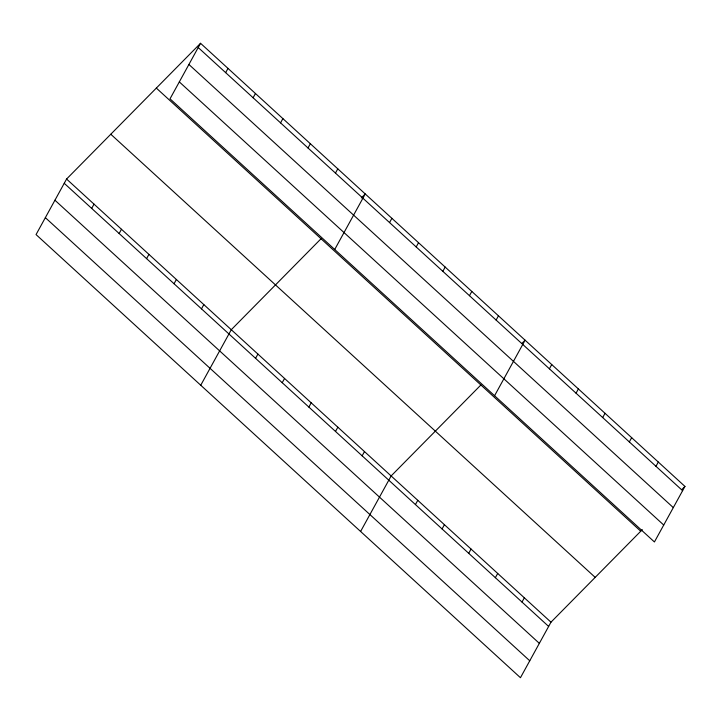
<?xml version="1.0" encoding="UTF-8"?>
<svg xmlns="http://www.w3.org/2000/svg" width="721" height="721" viewBox="0 0 721 721"><rect width="100%" height="100%" fill="white"/><g stroke="black" fill="none" stroke-linecap="round" stroke-linejoin="round"><path stroke-width="1.08" d="M200.546 43.287L170.021 98.822L654.425 541.958L684.95 486.423L200.546 43.287L66.575 179.042L36.05 234.577L520.454 677.713L550.979 622.178L642.321 529.62M91.693 208.405L94.027 204.151M119.136 233.523L121.479 229.269M225.655 72.65L227.998 68.396M146.588 258.632L148.932 254.378M253.107 97.768L255.441 93.505M174.04 283.741L176.375 279.487M280.559 122.876L282.893 118.623M201.492 308.849L203.827 304.595M308.002 147.985L310.345 143.731M200.744 385.239L231.279 329.713L321.034 238.75M335.454 173.094L337.798 168.84M255.576 358.337L257.92 354.083M334.715 249.484L365.241 193.958L361.293 197.951M282.226 382.707L284.561 378.453M389.547 222.582L391.882 218.328M308.867 407.086L311.202 402.823M416.188 246.952L418.531 242.698M335.508 431.455L337.843 427.202M442.829 271.33L445.172 267.067M362.149 455.825L364.484 451.571M469.47 295.7L471.813 291.446M360.599 531.476L391.133 475.941L480.889 384.987M496.12 320.07L498.454 315.816M415.431 504.574L417.774 500.32M494.57 395.721L525.095 340.186L521.941 343.385M442.072 528.944L444.415 524.69M549.402 368.819L551.736 364.565M468.713 553.313L471.056 549.06M576.043 393.188L578.377 388.934M495.363 577.692L497.697 573.438M602.684 417.558L605.027 413.304M522.004 602.062L524.338 597.808M629.325 441.937L631.668 437.683M655.966 466.307L658.309 462.053M681.796 489.622L684.95 486.423M198.212 47.541L682.607 490.677M188.902 64.466L673.306 507.602M179.322 81.897L663.726 525.032M156.34 88.088L640.744 531.224M110.791 134.241L595.195 577.377M66.575 179.042L550.979 622.178M64.241 183.296L548.645 626.432M54.94 200.222L539.344 643.357M45.351 217.652L529.755 660.787"/></g></svg>
